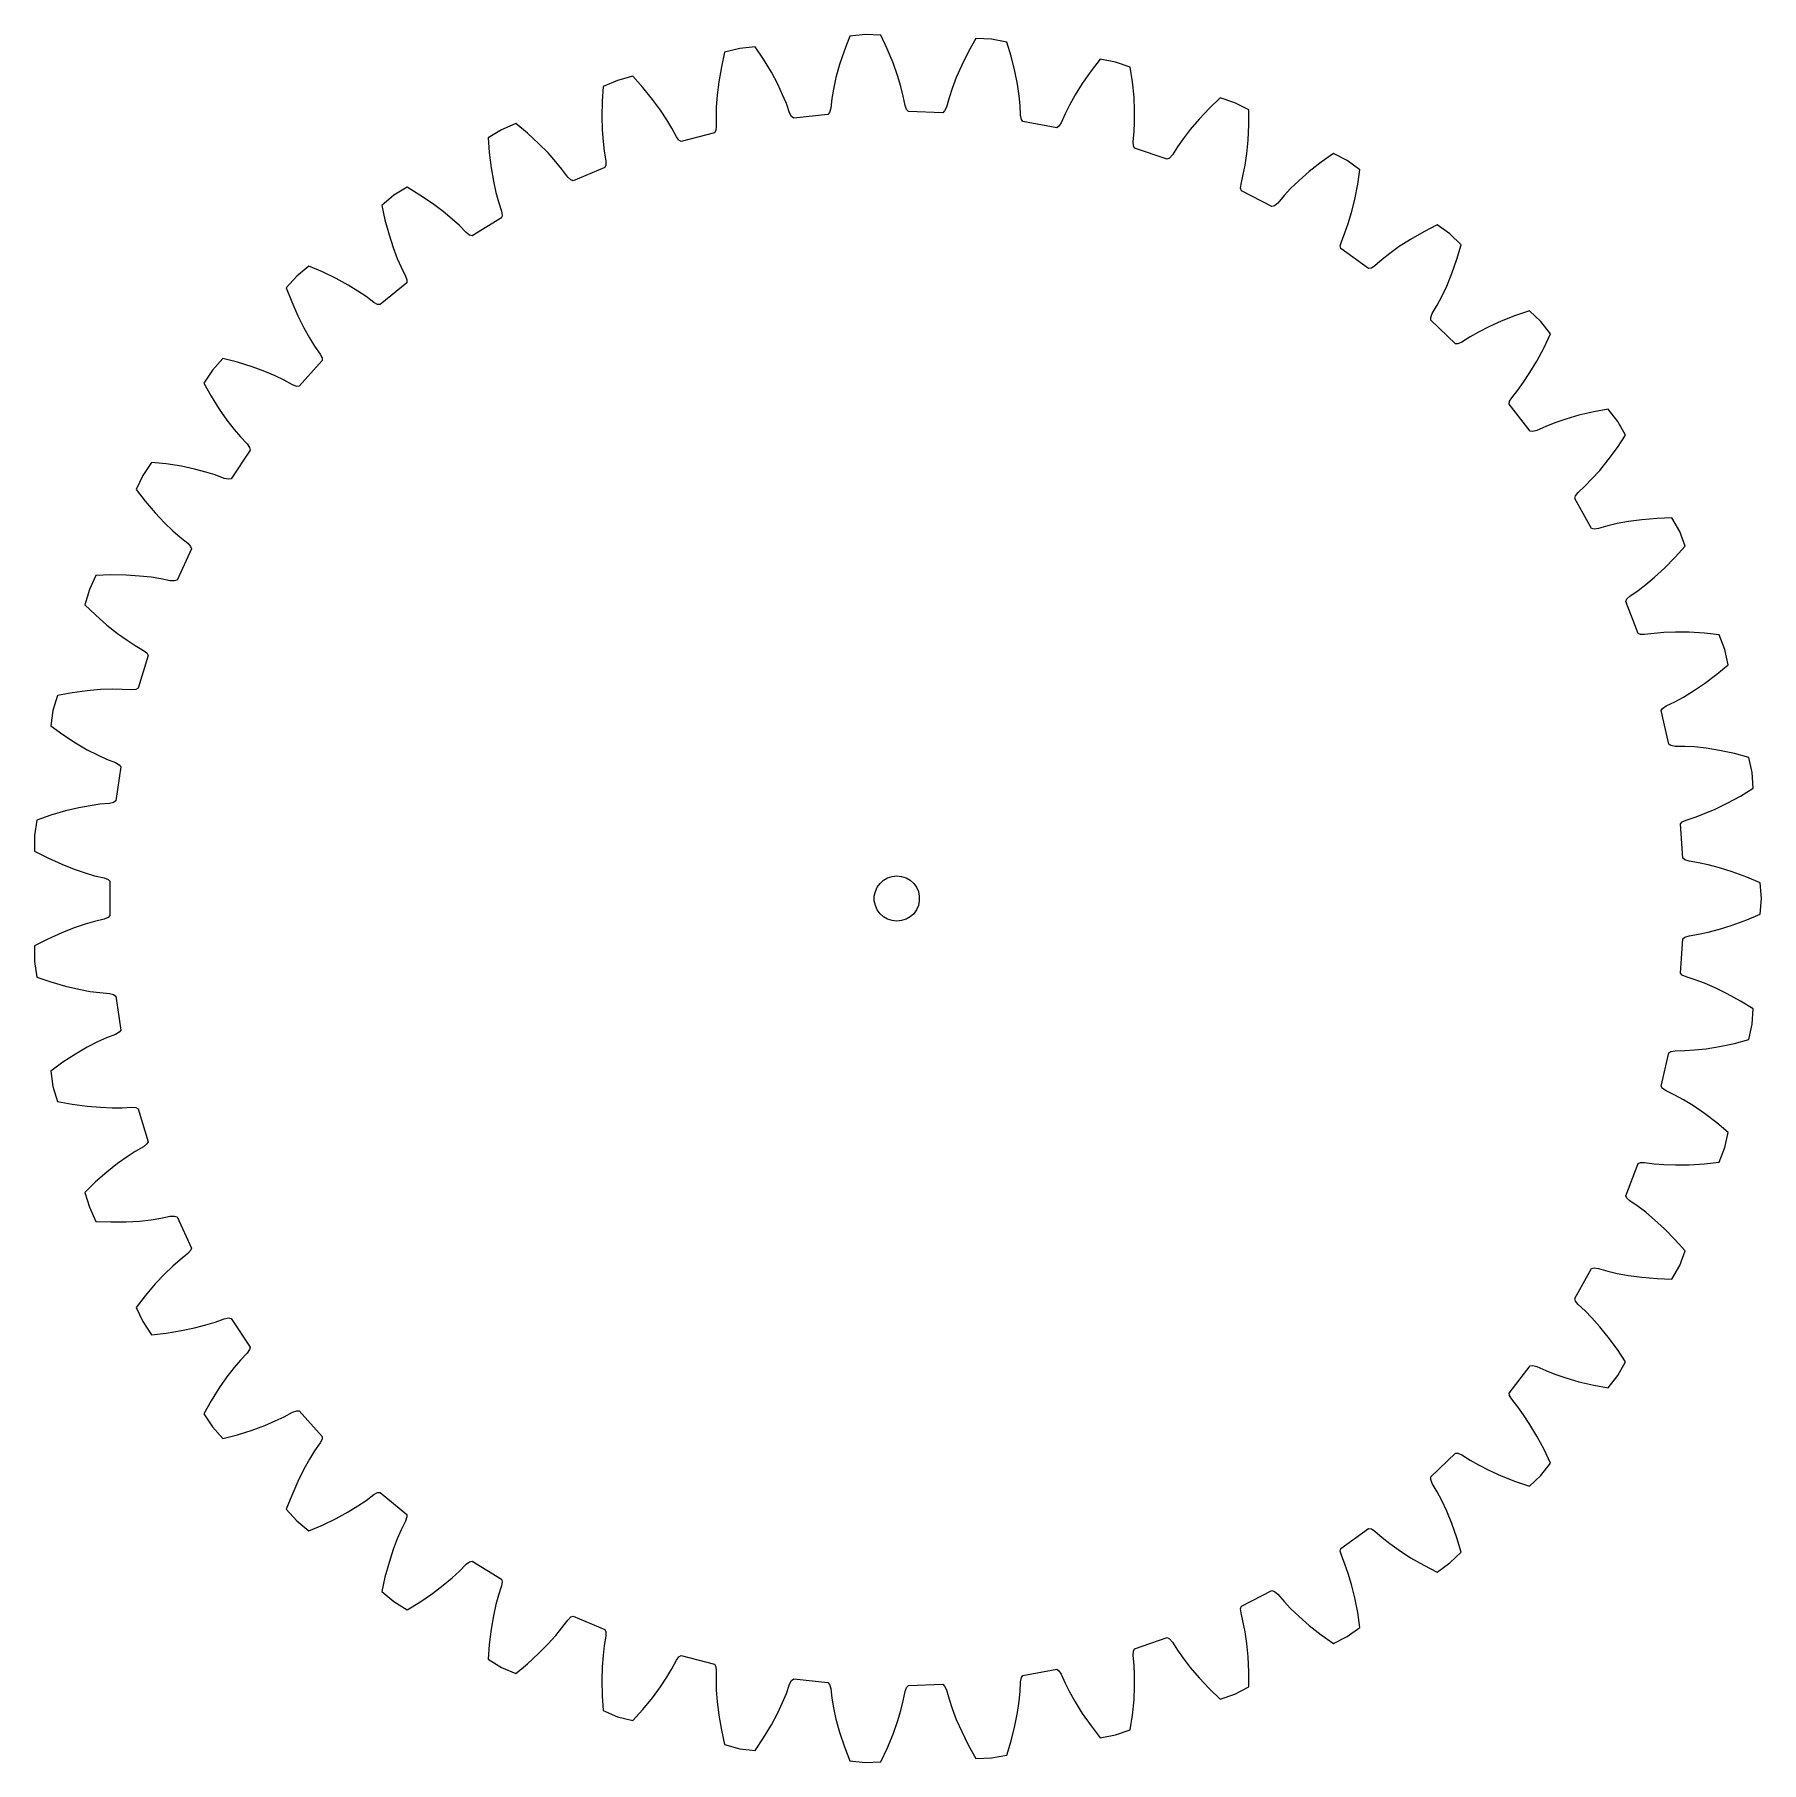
# Model space of a CAD drawing. Extents: x 0 to 114, y 0 to 115.
import ezdxf

# ---------------------------------------------------------------- set-up
doc = ezdxf.new("R2010")
doc.units = 0

msp = doc.modelspace()

# ---------------------------------------------------------------- linework, layer by layer
for p, q in [((55.05, 114.52), (54.02, 114.4)), ((56.08, 114.48), (55.05, 114.52)), ((46.74, 113.6), (45.73, 113.34)), ((47.76, 113.71), (46.74, 113.6)), ((48.31, 112.89), (47.76, 113.71)), ((53.67, 113.48), (53.35, 112.52)), ((54.02, 114.4), (53.67, 113.48)), ((56.5, 113.58), (56.08, 114.48)), ((56.89, 112.65), (56.5, 113.58)), ((61.89, 113.39), (61.44, 112.48)), ((62.38, 114.25), (61.89, 113.39)), ((63.41, 114.21), (62.38, 114.25)), ((64.43, 114.02), (63.41, 114.21)), ((64.71, 113.08), (64.43, 114.02)), ((45.52, 112.38), (45.35, 111.38)), ((45.73, 113.34), (45.52, 112.38)), ((48.83, 112.02), (48.31, 112.89)), ((53.35, 112.52), (53.11, 111.66)), ((57.19, 111.8), (56.89, 112.65)), ((61.44, 112.48), (61.08, 111.66)), ((64.96, 112.09), (64.71, 113.08)), ((70.62, 112.88), (70.01, 112.1)), ((71.63, 112.69), (70.62, 112.88)), ((72.61, 112.36), (71.63, 112.69)), ((72.76, 111.38), (72.61, 112.36)), ((37.69, 111.08), (37.62, 110.1)), ((38.64, 111.48), (37.69, 111.08)), ((39.64, 111.75), (38.64, 111.48)), ((40.3, 111.01), (39.64, 111.75)), ((45.35, 111.38), (45.24, 110.49)), ((49.25, 111.23), (48.83, 112.02)), ((49.57, 110.53), (49.25, 111.23)), ((53.11, 111.66), (52.95, 110.9)), ((57.41, 111.07), (57.19, 111.8)), ((61.08, 111.66), (60.8, 110.94)), ((65.13, 111.22), (64.96, 112.09)), ((65.24, 110.46), (65.13, 111.22)), ((69.43, 111.27), (68.96, 110.51)), ((70.01, 112.1), (69.43, 111.27)), ((72.86, 110.37), (72.76, 111.38)), ((37.62, 110.1), (37.59, 109.08)), ((40.94, 110.22), (40.3, 111.01)), ((41.47, 109.51), (40.94, 110.22)), ((45.24, 110.49), (45.18, 109.72)), ((49.82, 109.94), (49.57, 110.53)), ((50.04, 109.33), (49.82, 109.94)), ((52.84, 110.27), (52.76, 109.63)), ((52.95, 110.9), (52.84, 110.27)), ((57.57, 110.44), (57.41, 111.07)), ((57.69, 109.81), (57.57, 110.44)), ((60.6, 110.33), (60.43, 109.71)), ((60.8, 110.94), (60.6, 110.33)), ((65.31, 109.81), (65.24, 110.46)), ((68.96, 110.51), (68.58, 109.84)), ((72.9, 109.48), (72.86, 110.37)), ((78.57, 110.32), (77.86, 109.64)), ((79.55, 109.99), (78.57, 110.32)), ((80.47, 109.52), (79.55, 109.99)), ((37.59, 109.08), (37.61, 108.19)), ((41.9, 108.86), (41.47, 109.51)), ((42.23, 108.31), (41.9, 108.86)), ((45.18, 109.72), (45.16, 109.08)), ((45.16, 109.08), (45.18, 108.43)), ((50.17, 109.08), (50.04, 109.33)), ((50.31, 108.97), (50.17, 109.08)), ((52.57, 109.22), (50.31, 108.97)), ((52.68, 109.36), (52.57, 109.22)), ((52.76, 109.63), (52.68, 109.36)), ((57.79, 109.54), (57.69, 109.81)), ((57.91, 109.42), (57.79, 109.54)), ((60.19, 109.33), (57.91, 109.42)), ((60.31, 109.45), (60.19, 109.33)), ((60.43, 109.71), (60.31, 109.45)), ((65.34, 109.17), (65.31, 109.81)), ((65.4, 108.89), (65.34, 109.17)), ((65.5, 108.75), (65.4, 108.89)), ((68.29, 109.26), (68.03, 108.67)), ((68.58, 109.84), (68.29, 109.26)), ((72.9, 108.71), (72.9, 109.48)), ((77.17, 108.9), (76.59, 108.22)), ((77.86, 109.64), (77.17, 108.9)), ((80.47, 108.53), (80.47, 109.52)), ((30.94, 108.21), (30.06, 107.67)), ((30.06, 107.67), (30.13, 106.69)), ((31.9, 108.62), (30.94, 108.21)), ((32.66, 107.99), (31.9, 108.62)), ((33.4, 107.3), (32.66, 107.99)), ((37.61, 108.19), (37.67, 107.42)), ((42.53, 107.74), (42.23, 108.31)), ((42.7, 107.51), (42.53, 107.74)), ((45.05, 108), (42.85, 107.43)), ((45.14, 108.15), (45.05, 108)), ((45.18, 108.43), (45.14, 108.15)), ((67.74, 108.34), (65.5, 108.75)), ((67.88, 108.44), (67.74, 108.34)), ((68.03, 108.67), (67.88, 108.44)), ((72.81, 107.42), (72.87, 108.06)), ((72.87, 108.06), (72.9, 108.71)), ((76.59, 108.22), (76.11, 107.61)), ((80.42, 107.52), (80.47, 108.53)), ((30.13, 106.69), (30.26, 105.68)), ((34.03, 106.67), (33.4, 107.3)), ((34.55, 106.09), (34.03, 106.67)), ((37.67, 107.42), (37.75, 106.78)), ((37.75, 106.78), (37.86, 106.14)), ((42.85, 107.43), (42.7, 107.51)), ((72.83, 107.14), (72.81, 107.42)), ((72.9, 106.98), (72.83, 107.14)), ((75.06, 106.25), (72.9, 106.98)), ((75.4, 106.54), (75.22, 106.33)), ((75.74, 107.08), (75.4, 106.54)), ((76.11, 107.61), (75.74, 107.08)), ((80.23, 105.87), (80.34, 106.63)), ((80.34, 106.63), (80.42, 107.52)), ((86.07, 106.64), (85.27, 106.06)), ((86.99, 106.16), (86.07, 106.64)), ((30.26, 105.68), (30.41, 104.8)), ((34.95, 105.59), (34.55, 106.09)), ((35.34, 105.07), (34.95, 105.59)), ((37.79, 105.7), (35.7, 104.81)), ((37.86, 105.86), (37.79, 105.7)), ((37.86, 106.14), (37.86, 105.86)), ((75.22, 106.33), (75.06, 106.25)), ((80.1, 105.23), (80.23, 105.87)), ((84.47, 105.44), (83.8, 104.85)), ((85.27, 106.06), (84.47, 105.44)), ((87.83, 105.56), (86.99, 106.16)), ((87.69, 104.59), (87.83, 105.56)), ((24.69, 104.39), (23.8, 103.86)), ((25.53, 103.88), (24.69, 104.39)), ((30.41, 104.8), (30.57, 104.05)), ((35.54, 104.88), (35.34, 105.07)), ((35.7, 104.81), (35.54, 104.88)), ((79.92, 104.33), (79.95, 104.61)), ((79.98, 104.16), (79.92, 104.33)), ((79.95, 104.61), (80.1, 105.23)), ((83.24, 104.31), (82.8, 103.84)), ((83.8, 104.85), (83.24, 104.31)), ((87.49, 103.59), (87.69, 104.59)), ((23.8, 103.86), (23.01, 103.19)), ((23.01, 103.19), (23.22, 102.23)), ((26.37, 103.31), (25.53, 103.88)), ((27.08, 102.78), (26.37, 103.31)), ((30.57, 104.05), (30.74, 103.43)), ((30.74, 103.43), (30.94, 102.81)), ((82, 103.12), (79.98, 104.16)), ((82.17, 103.17), (82, 103.12)), ((82.38, 103.35), (82.17, 103.17)), ((82.8, 103.84), (82.38, 103.35)), ((87.28, 102.72), (87.49, 103.59)), ((23.22, 102.23), (23.49, 101.25)), ((27.68, 102.28), (27.08, 102.78)), ((28.15, 101.85), (27.68, 102.28)), ((30.95, 102.37), (29, 101.18)), ((30.94, 102.81), (30.99, 102.54)), ((30.99, 102.54), (30.95, 102.37)), ((86.84, 101.38), (87.06, 101.99)), ((87.06, 101.99), (87.28, 102.72)), ((23.49, 101.25), (23.77, 100.4)), ((28.61, 101.39), (28.15, 101.85)), ((28.83, 101.22), (28.61, 101.39)), ((29, 101.18), (28.83, 101.22)), ((86.53, 100.51), (86.6, 100.78)), ((86.6, 100.78), (86.84, 101.38)), ((91.19, 100.94), (90.44, 100.46)), ((92.07, 101.45), (91.19, 100.94)), ((92.95, 101.9), (92.07, 101.45)), ((93.79, 101.3), (92.95, 101.9)), ((94.54, 100.58), (93.79, 101.3)), ((23.77, 100.4), (24.04, 99.68)), ((24.04, 99.68), (24.3, 99.09)), ((86.56, 100.34), (86.53, 100.51)), ((88.41, 99.01), (86.56, 100.34)), ((89.82, 100.01), (89.31, 99.61)), ((90.44, 100.46), (89.82, 100.01)), ((93.92, 98.68), (94.26, 99.63)), ((94.26, 99.63), (94.54, 100.58)), ((17.38, 98.5), (16.68, 97.73)), ((18.17, 99.17), (17.38, 98.5)), ((19.08, 98.78), (18.17, 99.17)), ((19.99, 98.34), (19.08, 98.78)), ((24.3, 99.09), (24.59, 98.51)), ((24.59, 98.51), (24.67, 98.25)), ((88.59, 99.04), (88.41, 99.01)), ((88.82, 99.19), (88.59, 99.04)), ((89.31, 99.61), (88.82, 99.19)), ((93.58, 97.85), (93.92, 98.68)), ((16.68, 97.73), (17.04, 96.81)), ((20.78, 97.91), (19.99, 98.34)), ((21.43, 97.51), (20.78, 97.91)), ((21.97, 97.15), (21.43, 97.51)), ((24.66, 98.07), (22.91, 96.62)), ((24.67, 98.25), (24.66, 98.07)), ((93.25, 97.15), (93.58, 97.85)), ((17.04, 96.81), (17.44, 95.88)), ((22.49, 96.76), (21.97, 97.15)), ((22.73, 96.63), (22.49, 96.76)), ((22.91, 96.62), (22.73, 96.63)), ((92.62, 96.03), (92.95, 96.58)), ((92.95, 96.58), (93.25, 97.15)), ((99.07, 96.21), (98.14, 95.89)), ((99.82, 95.49), (99.07, 96.21)), ((17.44, 95.88), (17.84, 95.08)), ((17.84, 95.08), (18.22, 94.41)), ((92.52, 95.77), (92.62, 96.03)), ((92.52, 95.59), (92.52, 95.77)), ((94.16, 94.01), (92.52, 95.59)), ((96.38, 95.15), (95.69, 94.8)), ((97.19, 95.52), (96.38, 95.15)), ((98.14, 95.89), (97.19, 95.52)), ((100.45, 94.67), (99.82, 95.49)), ((18.22, 94.41), (18.56, 93.86)), ((94.33, 94.02), (94.16, 94.01)), ((94.59, 94.13), (94.33, 94.02)), ((95.13, 94.48), (94.59, 94.13)), ((95.69, 94.8), (95.13, 94.48)), ((100.03, 93.78), (100.45, 94.67)), ((12.48, 93.05), (11.79, 92.28)), ((13.44, 92.8), (12.48, 93.05)), ((14.41, 92.49), (13.44, 92.8)), ((19.06, 92.91), (17.54, 91.21)), ((18.56, 93.86), (18.93, 93.33)), ((18.93, 93.33), (19.05, 93.08)), ((19.05, 93.08), (19.06, 92.91)), ((99.1, 92.11), (99.56, 92.88)), ((99.56, 92.88), (100.03, 93.78)), ((11.79, 92.28), (11.22, 91.41)), ((15.25, 92.19), (14.41, 92.49)), ((15.95, 91.89), (15.25, 92.19)), ((16.54, 91.6), (15.95, 91.89)), ((98.68, 91.47), (99.1, 92.11)), ((11.22, 91.41), (11.7, 90.55)), ((11.7, 90.55), (12.24, 89.69)), ((17.1, 91.3), (16.54, 91.6)), ((17.37, 91.2), (17.1, 91.3)), ((17.54, 91.21), (17.37, 91.2)), ((97.89, 90.45), (98.29, 90.95)), ((98.29, 90.95), (98.68, 91.47)), ((12.24, 89.69), (12.75, 88.96)), ((97.73, 90.03), (97.75, 90.21)), ((99.12, 88.23), (97.73, 90.03)), ((97.75, 90.21), (97.89, 90.45)), ((103.33, 89.51), (102.34, 89.28)), ((104.29, 89.69), (103.33, 89.51)), ((104.93, 88.87), (104.29, 89.69)), ((12.75, 88.96), (13.22, 88.35)), ((13.22, 88.35), (13.64, 87.86)), ((99.29, 88.21), (99.12, 88.23)), ((99.56, 88.28), (99.29, 88.21)), ((100.15, 88.55), (99.56, 88.28)), ((100.75, 88.79), (100.15, 88.55)), ((101.48, 89.03), (100.75, 88.79)), ((102.34, 89.28), (101.48, 89.03)), ((105.43, 87.97), (104.93, 88.87)), ((13.64, 87.86), (14.08, 87.39)), ((14.08, 87.39), (14.24, 87.15)), ((14.24, 87.15), (14.28, 86.98)), ((104.29, 86.33), (104.89, 87.15)), ((104.89, 87.15), (105.43, 87.97)), ((7.75, 86.16), (7.18, 85.3)), ((8.73, 86.06), (7.75, 86.16)), ((9.73, 85.9), (8.73, 86.06)), ((10.61, 85.71), (9.73, 85.9)), ((14.28, 86.98), (13.02, 85.08)), ((103.73, 85.63), (104.29, 86.33)), ((7.18, 85.3), (6.74, 84.36)), ((11.35, 85.52), (10.61, 85.71)), ((11.97, 85.33), (11.35, 85.52)), ((12.57, 85.1), (11.97, 85.33)), ((12.85, 85.05), (12.57, 85.1)), ((13.02, 85.08), (12.85, 85.05)), ((102.76, 84.6), (103.21, 85.06)), ((103.21, 85.06), (103.73, 85.63)), ((6.74, 84.36), (7.34, 83.58)), ((102.07, 83.77), (102.11, 83.94)), ((103.18, 81.79), (102.07, 83.77)), ((102.11, 83.94), (102.29, 84.16)), ((102.29, 84.16), (102.76, 84.6)), ((7.34, 83.58), (8, 82.81)), ((8, 82.81), (8.61, 82.16)), ((108.51, 82.48), (107.53, 82.44)), ((109.02, 81.58), (108.51, 82.48)), ((8.61, 82.16), (9.16, 81.62)), ((9.16, 81.62), (9.65, 81.2)), ((103.35, 81.74), (103.18, 81.79)), ((103.63, 81.78), (103.35, 81.74)), ((104.25, 81.95), (103.63, 81.78)), ((104.88, 82.1), (104.25, 81.95)), ((105.63, 82.24), (104.88, 82.1)), ((106.52, 82.36), (105.63, 82.24)), ((107.53, 82.44), (106.52, 82.36)), ((109.39, 80.61), (109.02, 81.58)), ((10.4, 80.43), (9.44, 78.36)), ((9.65, 81.2), (10.16, 80.8)), ((10.16, 80.8), (10.34, 80.59)), ((10.34, 80.59), (10.4, 80.43)), ((108.73, 79.88), (109.39, 80.61)), ((107.36, 78.55), (108.02, 79.15)), ((108.02, 79.15), (108.73, 79.88)), ((4.07, 78.66), (3.63, 77.73)), ((5.05, 78.7), (4.07, 78.66)), ((6.07, 78.69), (5.05, 78.7)), ((6.96, 78.63), (6.07, 78.69)), ((7.72, 78.55), (6.96, 78.63)), ((8.36, 78.45), (7.72, 78.55)), ((8.99, 78.32), (8.36, 78.45)), ((9.27, 78.3), (8.99, 78.32)), ((9.44, 78.36), (9.27, 78.3)), ((106.26, 77.67), (106.77, 78.06)), ((106.77, 78.06), (107.36, 78.55)), ((3.63, 77.73), (3.33, 76.73)), ((3.33, 76.73), (4.04, 76.05)), ((105.45, 76.95), (105.52, 77.11)), ((106.26, 74.82), (105.45, 76.95)), ((105.52, 77.11), (105.72, 77.3)), ((105.72, 77.3), (106.26, 77.67)), ((4.04, 76.05), (4.8, 75.38)), ((4.8, 75.38), (5.5, 74.83)), ((5.5, 74.83), (6.13, 74.38)), ((106.42, 74.75), (106.26, 74.82)), ((106.7, 74.75), (106.42, 74.75)), ((107.34, 74.83), (106.7, 74.75)), ((107.98, 74.89), (107.34, 74.83)), ((108.75, 74.91), (107.98, 74.89)), ((109.65, 74.9), (108.75, 74.91)), ((110.66, 74.84), (109.65, 74.9)), ((111.64, 74.73), (110.66, 74.84)), ((112.01, 73.76), (111.64, 74.73)), ((6.13, 74.38), (6.67, 74.03)), ((6.67, 74.03), (7.23, 73.7)), ((7.53, 73.37), (6.87, 71.19)), ((7.23, 73.7), (7.45, 73.53)), ((7.45, 73.53), (7.53, 73.37)), ((112.23, 72.75), (112.01, 73.76)), ((111.48, 72.12), (112.23, 72.75)), ((3.49, 71.02), (2.49, 70.89)), ((4.38, 71.1), (3.49, 71.02)), ((5.15, 71.13), (4.38, 71.1)), ((5.8, 71.12), (5.15, 71.13)), ((6.44, 71.08), (5.8, 71.12)), ((6.72, 71.11), (6.44, 71.08)), ((6.87, 71.19), (6.72, 71.11)), ((109.27, 70.61), (109.93, 71.01)), ((109.93, 71.01), (110.67, 71.51)), ((110.67, 71.51), (111.48, 72.12)), ((1.52, 70.71), (1.22, 69.72)), ((2.49, 70.89), (1.52, 70.71)), ((107.8, 69.71), (107.89, 69.86)), ((107.89, 69.86), (108.12, 70.02)), ((108.12, 70.02), (108.7, 70.3)), ((108.7, 70.3), (109.27, 70.61)), ((1.22, 69.72), (1.07, 68.69)), ((108.3, 67.49), (107.8, 69.71)), ((1.07, 68.69), (1.87, 68.12)), ((1.87, 68.12), (2.72, 67.57)), ((2.72, 67.57), (3.49, 67.12)), ((3.49, 67.12), (4.18, 66.77)), ((4.18, 66.77), (4.77, 66.5)), ((4.77, 66.5), (5.37, 66.26)), ((108.44, 67.39), (108.3, 67.49)), ((108.72, 67.34), (108.44, 67.39)), ((109.36, 67.34), (108.72, 67.34)), ((110.01, 67.3), (109.36, 67.34)), ((110.77, 67.21), (110.01, 67.3)), ((111.66, 67.07), (110.77, 67.21)), ((112.65, 66.86), (111.66, 67.07)), ((113.6, 66.61), (112.65, 66.86)), ((113.83, 65.6), (113.6, 66.61)), ((5.37, 66.26), (5.61, 66.12)), ((5.71, 65.98), (5.38, 63.72)), ((5.61, 66.12), (5.71, 65.98)), ((113.9, 64.57), (113.83, 65.6)), ((113.06, 64.05), (113.9, 64.57)), ((2.06, 63.06), (1.08, 62.78)), ((2.93, 63.27), (2.06, 63.06)), ((3.69, 63.41), (2.93, 63.27)), ((4.33, 63.5), (3.69, 63.41)), ((4.97, 63.55), (4.33, 63.5)), ((5.24, 63.62), (4.97, 63.55)), ((5.38, 63.72), (5.24, 63.62)), ((110.66, 62.88), (111.37, 63.18)), ((111.37, 63.18), (112.17, 63.57)), ((112.17, 63.57), (113.06, 64.05)), ((0.15, 62.46), (0, 61.44)), ((1.08, 62.78), (0.15, 62.46)), ((109.07, 62.2), (109.19, 62.33)), ((109.24, 59.93), (109.07, 62.2)), ((109.19, 62.33), (109.44, 62.46)), ((109.44, 62.46), (110.05, 62.65)), ((110.05, 62.65), (110.66, 62.88)), ((0, 61.44), (0, 60.4)), ((0, 60.4), (0.88, 59.95)), ((0.88, 59.95), (1.8, 59.53)), ((109.37, 59.82), (109.24, 59.93)), ((109.64, 59.73), (109.37, 59.82)), ((110.27, 59.63), (109.64, 59.73)), ((110.91, 59.49), (110.27, 59.63)), ((1.8, 59.53), (2.63, 59.2)), ((2.63, 59.2), (3.36, 58.95)), ((3.36, 58.95), (3.98, 58.77)), ((3.98, 58.77), (4.61, 58.63)), ((4.61, 58.63), (4.87, 58.52)), ((4.87, 58.52), (4.99, 58.4)), ((56.03, 58.26), (56.26, 58.47)), ((56.26, 58.47), (56.53, 58.63)), ((56.53, 58.63), (56.83, 58.72)), ((56.83, 58.72), (57.14, 58.76)), ((57.14, 58.76), (57.45, 58.72)), ((57.45, 58.72), (57.75, 58.63)), ((57.75, 58.63), (58.02, 58.47)), ((58.02, 58.47), (58.26, 58.26)), ((111.65, 59.3), (110.91, 59.49)), ((112.5, 59.03), (111.65, 59.3)), ((113.46, 58.68), (112.5, 59.03)), ((114.36, 58.29), (113.46, 58.68)), ((4.99, 58.4), (4.99, 56.12)), ((55.65, 57.41), (55.72, 57.72)), ((55.65, 57.1), (55.65, 57.41)), ((55.72, 57.72), (55.84, 58.01)), ((55.84, 58.01), (56.03, 58.26)), ((58.26, 58.26), (58.44, 58.01)), ((58.44, 58.01), (58.57, 57.72)), ((58.57, 57.72), (58.63, 57.41)), ((58.63, 57.41), (58.63, 57.1)), ((114.44, 57.26), (114.36, 58.29)), ((4.99, 56.12), (4.87, 56)), ((55.72, 56.79), (55.65, 57.1)), ((55.84, 56.51), (55.72, 56.79)), ((56.03, 56.25), (55.84, 56.51)), ((56.26, 56.04), (56.03, 56.25)), ((58.26, 56.25), (58.02, 56.04)), ((58.44, 56.51), (58.26, 56.25)), ((58.57, 56.79), (58.44, 56.51)), ((58.63, 57.1), (58.57, 56.79)), ((113.46, 55.84), (114.36, 56.23)), ((114.36, 56.23), (114.44, 57.26)), ((1.8, 54.98), (0.88, 54.56)), ((2.63, 55.31), (1.8, 54.98)), ((3.36, 55.56), (2.63, 55.31)), ((3.98, 55.74), (3.36, 55.56)), ((4.61, 55.89), (3.98, 55.74)), ((4.87, 56), (4.61, 55.89)), ((56.53, 55.89), (56.26, 56.04)), ((56.83, 55.79), (56.53, 55.89)), ((57.14, 55.76), (56.83, 55.79)), ((57.45, 55.79), (57.14, 55.76)), ((57.75, 55.89), (57.45, 55.79)), ((58.02, 56.04), (57.75, 55.89)), ((110.27, 54.89), (110.91, 55.02)), ((110.91, 55.02), (111.65, 55.22)), ((111.65, 55.22), (112.5, 55.49)), ((112.5, 55.49), (113.46, 55.84)), ((0.88, 54.56), (0, 54.11)), ((0, 54.11), (0, 53.08)), ((109.07, 52.32), (109.24, 54.59)), ((109.24, 54.59), (109.37, 54.7)), ((109.37, 54.7), (109.64, 54.79)), ((109.64, 54.79), (110.27, 54.89)), ((0, 53.08), (0.15, 52.05)), ((0.15, 52.05), (1.08, 51.73)), ((1.08, 51.73), (2.06, 51.45)), ((109.19, 52.18), (109.07, 52.32)), ((109.44, 52.06), (109.19, 52.18)), ((110.05, 51.86), (109.44, 52.06)), ((110.66, 51.64), (110.05, 51.86)), ((111.37, 51.34), (110.66, 51.64)), ((2.06, 51.45), (2.93, 51.25)), ((2.93, 51.25), (3.69, 51.1)), ((3.69, 51.1), (4.33, 51.02)), ((4.33, 51.02), (4.97, 50.96)), ((4.97, 50.96), (5.24, 50.89)), ((5.24, 50.89), (5.38, 50.79)), ((5.38, 50.79), (5.71, 48.54)), ((112.17, 50.95), (111.37, 51.34)), ((113.06, 50.46), (112.17, 50.95)), ((113.9, 49.95), (113.06, 50.46)), ((113.83, 48.92), (113.9, 49.95)), ((5.37, 48.25), (4.77, 48.02)), ((5.61, 48.4), (5.37, 48.25)), ((5.71, 48.54), (5.61, 48.4)), ((113.6, 47.91), (113.83, 48.92)), ((3.49, 47.4), (2.72, 46.95)), ((4.18, 47.75), (3.49, 47.4)), ((4.77, 48.02), (4.18, 47.75)), ((107.8, 44.81), (108.3, 47.03)), ((108.3, 47.03), (108.44, 47.12)), ((108.44, 47.12), (108.72, 47.17)), ((108.72, 47.17), (109.36, 47.18)), ((109.36, 47.18), (110.01, 47.22)), ((110.01, 47.22), (110.77, 47.3)), ((110.77, 47.3), (111.66, 47.45)), ((111.66, 47.45), (112.65, 47.65)), ((112.65, 47.65), (113.6, 47.91)), ((1.87, 46.4), (1.07, 45.82)), ((1.07, 45.82), (1.22, 44.8)), ((2.72, 46.95), (1.87, 46.4)), ((1.22, 44.8), (1.52, 43.81)), ((107.89, 44.66), (107.8, 44.81)), ((1.52, 43.81), (2.49, 43.63)), ((2.49, 43.63), (3.49, 43.49)), ((108.12, 44.5), (107.89, 44.66)), ((108.7, 44.22), (108.12, 44.5)), ((109.27, 43.91), (108.7, 44.22)), ((109.93, 43.51), (109.27, 43.91)), ((3.49, 43.49), (4.38, 43.42)), ((4.38, 43.42), (5.15, 43.39)), ((5.15, 43.39), (5.8, 43.39)), ((5.8, 43.39), (6.44, 43.43)), ((6.44, 43.43), (6.72, 43.4)), ((6.72, 43.4), (6.87, 43.32)), ((6.87, 43.32), (7.53, 41.14)), ((110.67, 43), (109.93, 43.51)), ((111.48, 42.39), (110.67, 43)), ((112.23, 41.76), (111.48, 42.39)), ((112.01, 40.75), (112.23, 41.76)), ((6.13, 40.14), (5.5, 39.69)), ((6.67, 40.49), (6.13, 40.14)), ((7.23, 40.81), (6.67, 40.49)), ((7.45, 40.99), (7.23, 40.81)), ((7.53, 41.14), (7.45, 40.99)), ((111.64, 39.78), (112.01, 40.75)), ((4.8, 39.13), (4.04, 38.47)), ((5.5, 39.69), (4.8, 39.13)), ((105.45, 37.56), (106.26, 39.69)), ((106.26, 39.69), (106.42, 39.76)), ((106.42, 39.76), (106.7, 39.77)), ((106.7, 39.77), (107.34, 39.68)), ((107.34, 39.68), (107.98, 39.63)), ((107.98, 39.63), (108.75, 39.6)), ((108.75, 39.6), (109.65, 39.61)), ((109.65, 39.61), (110.66, 39.68)), ((110.66, 39.68), (111.64, 39.78)), ((4.04, 38.47), (3.33, 37.78)), ((3.33, 37.78), (3.63, 36.79)), ((3.63, 36.79), (4.07, 35.85)), ((105.52, 37.4), (105.45, 37.56)), ((105.72, 37.21), (105.52, 37.4)), ((106.26, 36.85), (105.72, 37.21)), ((106.77, 36.46), (106.26, 36.85)), ((4.07, 35.85), (5.05, 35.82)), ((5.05, 35.82), (6.07, 35.83)), ((6.07, 35.83), (6.96, 35.88)), ((6.96, 35.88), (7.72, 35.96)), ((7.72, 35.96), (8.36, 36.07)), ((8.36, 36.07), (8.99, 36.2)), ((8.99, 36.2), (9.27, 36.21)), ((9.27, 36.21), (9.44, 36.15)), ((9.44, 36.15), (10.4, 34.09)), ((107.36, 35.97), (106.77, 36.46)), ((108.02, 35.36), (107.36, 35.97)), ((108.73, 34.64), (108.02, 35.36)), ((109.39, 33.9), (108.73, 34.64)), ((9.65, 33.32), (9.16, 32.89)), ((10.16, 33.72), (9.65, 33.32)), ((10.34, 33.93), (10.16, 33.72)), ((10.4, 34.09), (10.34, 33.93)), ((109.02, 32.94), (109.39, 33.9)), ((8.61, 32.36), (8, 31.71)), ((9.16, 32.89), (8.61, 32.36)), ((102.07, 30.74), (103.18, 32.73)), ((103.18, 32.73), (103.35, 32.77)), ((103.35, 32.77), (103.63, 32.74)), ((103.63, 32.74), (104.25, 32.56)), ((104.25, 32.56), (104.88, 32.41)), ((104.88, 32.41), (105.63, 32.27)), ((105.63, 32.27), (106.52, 32.16)), ((106.52, 32.16), (107.53, 32.07)), ((107.53, 32.07), (108.51, 32.04)), ((108.51, 32.04), (109.02, 32.94)), ((7.34, 30.93), (6.74, 30.15)), ((8, 31.71), (7.34, 30.93)), ((6.74, 30.15), (7.18, 29.22)), ((102.11, 30.57), (102.07, 30.74)), ((102.29, 30.35), (102.11, 30.57)), ((102.76, 29.92), (102.29, 30.35)), ((103.21, 29.46), (102.76, 29.92)), ((7.18, 29.22), (7.75, 28.35)), ((9.73, 28.62), (10.61, 28.8)), ((10.61, 28.8), (11.35, 29)), ((11.35, 29), (11.97, 29.19)), ((11.97, 29.19), (12.57, 29.41)), ((12.57, 29.41), (12.85, 29.47)), ((12.85, 29.47), (13.02, 29.43)), ((13.02, 29.43), (14.28, 27.53)), ((103.73, 28.88), (103.21, 29.46)), ((104.29, 28.19), (103.73, 28.88)), ((7.75, 28.35), (8.73, 28.46)), ((8.73, 28.46), (9.73, 28.62)), ((14.28, 27.53), (14.24, 27.36)), ((104.89, 27.37), (104.29, 28.19)), ((13.64, 26.66), (13.22, 26.17)), ((14.08, 27.13), (13.64, 26.66)), ((14.24, 27.36), (14.08, 27.13)), ((105.43, 26.55), (104.89, 27.37)), ((104.93, 25.64), (105.43, 26.55)), ((12.75, 25.56), (12.24, 24.82)), ((13.22, 26.17), (12.75, 25.56)), ((97.73, 24.48), (99.12, 26.28)), ((99.12, 26.28), (99.29, 26.31)), ((99.29, 26.31), (99.56, 26.23)), ((99.56, 26.23), (100.15, 25.97)), ((100.15, 25.97), (100.75, 25.73)), ((100.75, 25.73), (101.48, 25.48)), ((101.48, 25.48), (102.34, 25.23)), ((102.34, 25.23), (103.33, 25)), ((104.29, 24.82), (104.93, 25.64)), ((12.24, 24.82), (11.7, 23.96)), ((97.75, 24.31), (97.73, 24.48)), ((97.89, 24.07), (97.75, 24.31)), ((98.29, 23.57), (97.89, 24.07)), ((103.33, 25), (104.29, 24.82)), ((11.7, 23.96), (11.22, 23.1)), ((11.22, 23.1), (11.79, 22.24)), ((15.95, 22.63), (16.54, 22.91)), ((16.54, 22.91), (17.1, 23.22)), ((17.1, 23.22), (17.37, 23.31)), ((17.37, 23.31), (17.54, 23.3)), ((17.54, 23.3), (19.06, 21.61)), ((98.68, 23.04), (98.29, 23.57)), ((99.1, 22.4), (98.68, 23.04)), ((11.79, 22.24), (12.48, 21.47)), ((13.44, 21.72), (14.41, 22.02)), ((14.41, 22.02), (15.25, 22.33)), ((15.25, 22.33), (15.95, 22.63)), ((99.56, 21.63), (99.1, 22.4)), ((12.48, 21.47), (13.44, 21.72)), ((18.56, 20.65), (18.22, 20.1)), ((18.93, 21.18), (18.56, 20.65)), ((19.05, 21.43), (18.93, 21.18)), ((19.06, 21.61), (19.05, 21.43)), ((100.03, 20.74), (99.56, 21.63)), ((100.45, 19.84), (100.03, 20.74)), ((18.22, 20.1), (17.84, 19.43)), ((92.52, 18.92), (94.16, 20.5)), ((94.16, 20.5), (94.33, 20.5)), ((94.33, 20.5), (94.59, 20.39)), ((94.59, 20.39), (95.13, 20.04)), ((95.13, 20.04), (95.69, 19.72)), ((95.69, 19.72), (96.38, 19.36)), ((99.82, 19.02), (100.45, 19.84)), ((17.44, 18.63), (17.04, 17.7)), ((17.84, 19.43), (17.44, 18.63)), ((92.52, 18.75), (92.52, 18.92)), ((92.62, 18.49), (92.52, 18.75)), ((92.95, 17.93), (92.62, 18.49)), ((96.38, 19.36), (97.19, 19)), ((97.19, 19), (98.14, 18.62)), ((98.14, 18.62), (99.07, 18.3)), ((99.07, 18.3), (99.82, 19.02)), ((17.04, 17.7), (16.68, 16.78)), ((21.43, 17), (21.97, 17.36)), ((21.97, 17.36), (22.49, 17.75)), ((22.49, 17.75), (22.73, 17.88)), ((22.73, 17.88), (22.91, 17.9)), ((22.91, 17.9), (24.66, 16.44)), ((93.25, 17.36), (92.95, 17.93)), ((93.58, 16.66), (93.25, 17.36)), ((16.68, 16.78), (17.38, 16.01)), ((19.08, 15.73), (19.99, 16.17)), ((19.99, 16.17), (20.78, 16.6)), ((20.78, 16.6), (21.43, 17)), ((24.67, 16.27), (24.59, 16)), ((24.66, 16.44), (24.67, 16.27)), ((93.92, 15.84), (93.58, 16.66)), ((17.38, 16.01), (18.17, 15.35)), ((18.17, 15.35), (19.08, 15.73)), ((24.3, 15.42), (24.04, 14.83)), ((24.59, 16), (24.3, 15.42)), ((86.56, 14.18), (88.41, 15.5)), ((88.41, 15.5), (88.59, 15.48)), ((88.59, 15.48), (88.82, 15.33)), ((88.82, 15.33), (89.31, 14.9)), ((89.31, 14.9), (89.82, 14.5)), ((94.26, 14.88), (93.92, 15.84)), ((23.77, 14.11), (23.49, 13.26)), ((24.04, 14.83), (23.77, 14.11)), ((86.53, 14.01), (86.56, 14.18)), ((86.6, 13.73), (86.53, 14.01)), ((89.82, 14.5), (90.44, 14.06)), ((90.44, 14.06), (91.19, 13.57)), ((93.79, 13.22), (94.54, 13.94)), ((94.54, 13.94), (94.26, 14.88)), ((23.49, 13.26), (23.22, 12.28)), ((27.68, 12.23), (28.15, 12.67)), ((28.15, 12.67), (28.61, 13.13)), ((28.61, 13.13), (28.83, 13.29)), ((28.83, 13.29), (29, 13.33)), ((29, 13.33), (30.95, 12.15)), ((86.84, 13.14), (86.6, 13.73)), ((87.06, 12.53), (86.84, 13.14)), ((91.19, 13.57), (92.07, 13.07)), ((92.07, 13.07), (92.95, 12.62)), ((92.95, 12.62), (93.79, 13.22)), ((23.22, 12.28), (23.01, 11.32)), ((26.37, 11.2), (27.08, 11.74)), ((27.08, 11.74), (27.68, 12.23)), ((30.94, 11.7), (30.74, 11.09)), ((30.99, 11.98), (30.94, 11.7)), ((30.95, 12.15), (30.99, 11.98)), ((87.28, 11.79), (87.06, 12.53)), ((87.49, 10.92), (87.28, 11.79)), ((23.01, 11.32), (23.8, 10.66)), ((23.8, 10.66), (24.69, 10.12)), ((24.69, 10.12), (25.53, 10.63)), ((25.53, 10.63), (26.37, 11.2)), ((30.57, 10.46), (30.41, 9.71)), ((30.74, 11.09), (30.57, 10.46)), ((79.92, 10.19), (79.98, 10.36)), ((79.98, 10.36), (82, 11.4)), ((82, 11.4), (82.17, 11.34)), ((82.17, 11.34), (82.38, 11.16)), ((82.38, 11.16), (82.8, 10.67)), ((82.8, 10.67), (83.24, 10.2)), ((87.69, 9.93), (87.49, 10.92)), ((30.41, 9.71), (30.26, 8.83)), ((34.95, 8.92), (35.34, 9.44)), ((35.34, 9.44), (35.54, 9.64)), ((35.54, 9.64), (35.7, 9.7)), ((35.7, 9.7), (37.79, 8.81)), ((79.95, 9.91), (79.92, 10.19)), ((80.1, 9.28), (79.95, 9.91)), ((80.23, 8.65), (80.1, 9.28)), ((83.24, 10.2), (83.8, 9.67)), ((83.8, 9.67), (84.47, 9.08)), ((87.83, 8.95), (87.69, 9.93)), ((30.26, 8.83), (30.13, 7.82)), ((34.03, 7.85), (34.55, 8.42)), ((34.55, 8.42), (34.95, 8.92)), ((37.86, 8.37), (37.75, 7.74)), ((37.79, 8.81), (37.86, 8.65)), ((37.86, 8.65), (37.86, 8.37)), ((72.9, 7.53), (75.06, 8.27)), ((75.06, 8.27), (75.22, 8.19)), ((75.22, 8.19), (75.4, 7.98)), ((80.34, 7.89), (80.23, 8.65)), ((84.47, 9.08), (85.27, 8.45)), ((85.27, 8.45), (86.07, 7.88)), ((86.07, 7.88), (86.99, 8.35)), ((86.99, 8.35), (87.83, 8.95)), ((30.13, 7.82), (30.06, 6.84)), ((32.66, 6.53), (33.4, 7.21)), ((33.4, 7.21), (34.03, 7.85)), ((37.67, 7.09), (37.61, 6.33)), ((37.75, 7.74), (37.67, 7.09)), ((42.53, 6.78), (42.7, 7)), ((42.7, 7), (42.85, 7.09)), ((42.85, 7.09), (45.05, 6.51)), ((72.81, 7.09), (72.83, 7.37)), ((72.87, 6.45), (72.81, 7.09)), ((72.83, 7.37), (72.9, 7.53)), ((75.4, 7.98), (75.74, 7.43)), ((75.74, 7.43), (76.11, 6.9)), ((76.11, 6.9), (76.59, 6.29)), ((80.42, 7), (80.34, 7.89)), ((80.47, 5.99), (80.42, 7)), ((30.06, 6.84), (30.94, 6.3)), ((30.94, 6.3), (31.9, 5.9)), ((31.9, 5.9), (32.66, 6.53)), ((37.61, 6.33), (37.59, 5.43)), ((41.9, 5.65), (42.23, 6.21)), ((42.23, 6.21), (42.53, 6.78)), ((45.05, 6.51), (45.14, 6.36)), ((45.14, 6.36), (45.18, 6.08)), ((45.18, 6.08), (45.16, 5.44)), ((65.4, 5.62), (65.5, 5.77)), ((65.5, 5.77), (67.74, 6.18)), ((67.74, 6.18), (67.88, 6.08)), ((67.88, 6.08), (68.03, 5.85)), ((68.03, 5.85), (68.29, 5.25)), ((72.9, 5.81), (72.87, 6.45)), ((72.9, 5.04), (72.9, 5.81)), ((76.59, 6.29), (77.17, 5.61)), ((80.47, 5), (80.47, 5.99)), ((37.59, 5.43), (37.62, 4.42)), ((40.94, 4.29), (41.47, 5.01)), ((41.47, 5.01), (41.9, 5.65)), ((45.16, 5.44), (45.18, 4.79)), ((45.18, 4.79), (45.24, 4.03)), ((49.82, 4.58), (50.04, 5.19)), ((50.04, 5.19), (50.17, 5.43)), ((50.17, 5.43), (50.31, 5.54)), ((50.31, 5.54), (52.57, 5.29)), ((52.57, 5.29), (52.68, 5.16)), ((52.68, 5.16), (52.76, 4.89)), ((52.76, 4.89), (52.84, 4.25)), ((57.57, 4.08), (57.69, 4.71)), ((57.69, 4.71), (57.79, 4.97)), ((57.79, 4.97), (57.91, 5.1)), ((57.91, 5.1), (60.19, 5.18)), ((60.19, 5.18), (60.31, 5.06)), ((60.31, 5.06), (60.43, 4.81)), ((60.43, 4.81), (60.6, 4.19)), ((65.24, 4.06), (65.31, 4.7)), ((65.31, 4.7), (65.34, 5.35)), ((65.34, 5.35), (65.4, 5.62)), ((68.29, 5.25), (68.58, 4.68)), ((68.58, 4.68), (68.96, 4.01)), ((72.86, 4.15), (72.9, 5.04)), ((77.17, 5.61), (77.86, 4.88)), ((77.86, 4.88), (78.57, 4.19)), ((79.55, 4.53), (80.47, 5)), ((37.62, 4.42), (37.69, 3.44)), ((39.64, 2.77), (40.3, 3.5)), ((40.3, 3.5), (40.94, 4.29)), ((45.24, 4.03), (45.35, 3.14)), ((49.25, 3.29), (49.57, 3.98)), ((49.57, 3.98), (49.82, 4.58)), ((52.84, 4.25), (52.95, 3.61)), ((52.95, 3.61), (53.11, 2.86)), ((57.19, 2.71), (57.41, 3.45)), ((57.41, 3.45), (57.57, 4.08)), ((60.6, 4.19), (60.8, 3.57)), ((60.8, 3.57), (61.08, 2.85)), ((65.13, 3.3), (65.24, 4.06)), ((68.96, 4.01), (69.43, 3.25)), ((72.76, 3.13), (72.86, 4.15)), ((78.57, 4.19), (79.55, 4.53)), ((37.69, 3.44), (38.64, 3.03)), ((38.64, 3.03), (39.64, 2.77)), ((45.35, 3.14), (45.52, 2.14)), ((48.31, 1.62), (48.83, 2.5)), ((48.83, 2.5), (49.25, 3.29)), ((53.11, 2.86), (53.35, 2)), ((56.89, 1.87), (57.19, 2.71)), ((61.08, 2.85), (61.44, 2.04)), ((64.71, 1.44), (64.96, 2.42)), ((64.96, 2.42), (65.13, 3.3)), ((69.43, 3.25), (70.01, 2.42)), ((70.01, 2.42), (70.62, 1.64)), ((72.61, 2.16), (72.76, 3.13)), ((45.52, 2.14), (45.73, 1.18)), ((45.73, 1.18), (46.74, 0.91)), ((47.76, 0.8), (48.31, 1.62)), ((53.35, 2), (53.67, 1.03)), ((56.5, 0.93), (56.89, 1.87)), ((61.44, 2.04), (61.89, 1.13)), ((64.43, 0.49), (64.71, 1.44)), ((70.62, 1.64), (71.63, 1.82)), ((71.63, 1.82), (72.61, 2.16)), ((46.74, 0.91), (47.76, 0.8)), ((53.67, 1.03), (54.02, 0.11)), ((54.02, 0.11), (55.05, 0)), ((55.05, 0), (56.08, 0.04)), ((56.08, 0.04), (56.5, 0.93)), ((61.89, 1.13), (62.38, 0.27)), ((62.38, 0.27), (63.41, 0.31)), ((63.41, 0.31), (64.43, 0.49))]:
    msp.add_line(p, q)

doc.saveas('drawing.dxf')
